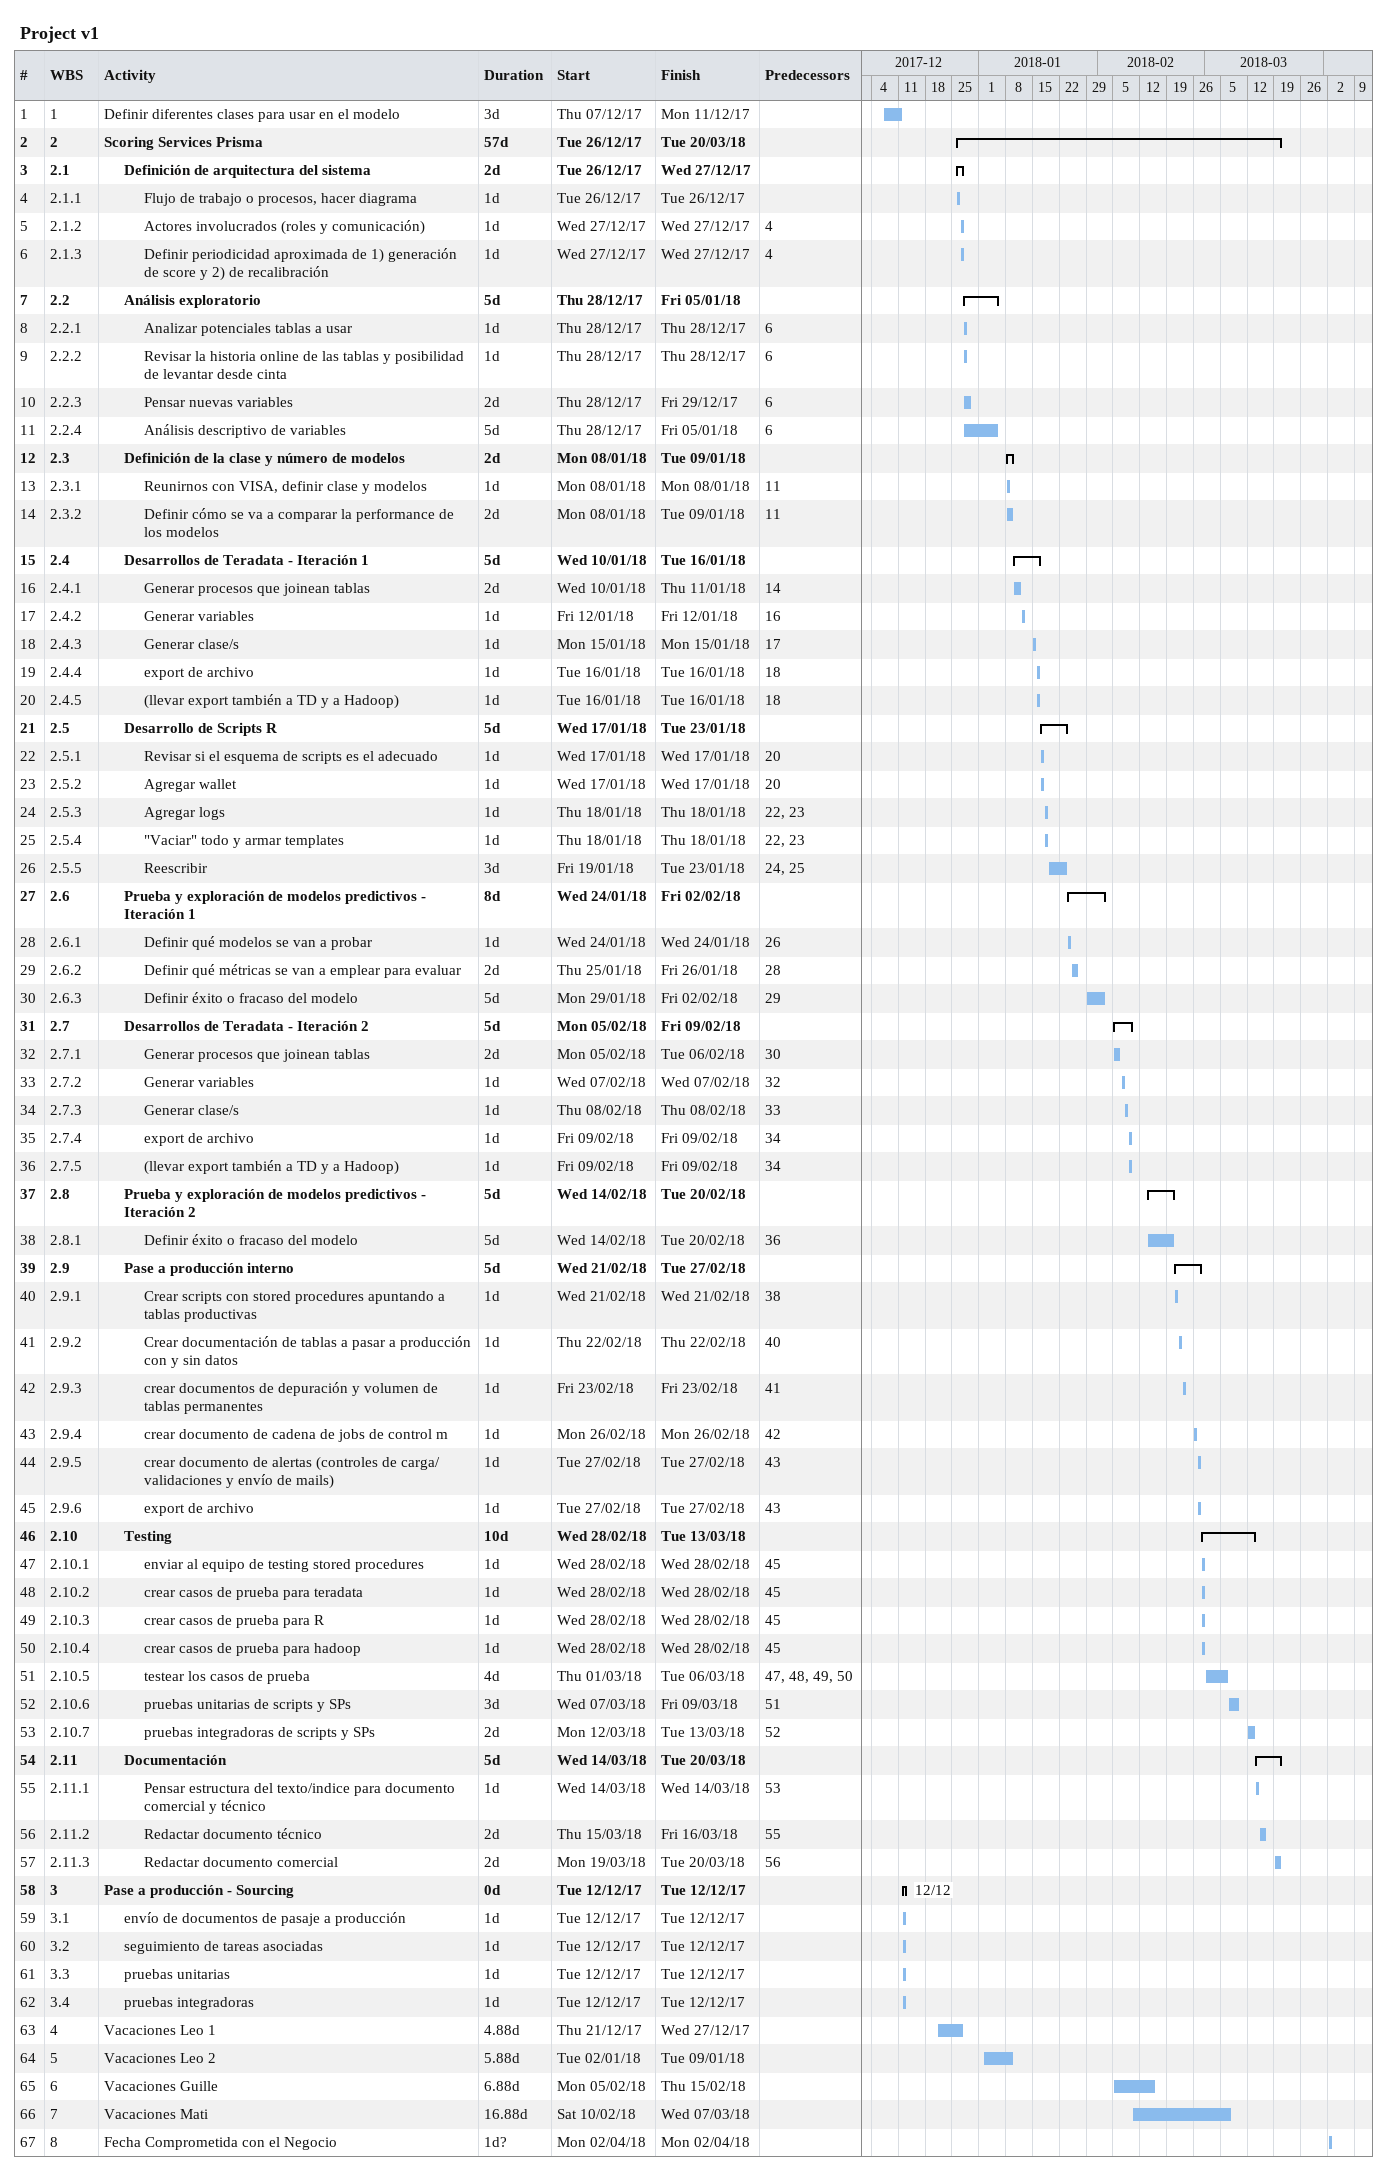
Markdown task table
Project v1

| ID | WBS | Task | Duration | Start | Finish | Predecessors |
|---|---|---|---|---|---|---|
| 1 | 1 | Definir diferentes clases para usar en el modelo | 3d | 2017-12-07 | 2017-12-11 |  |
| 2 | 2 | **Scoring Services Prisma** | 57d | 2017-12-26 | 2018-03-20 |  |
| 3 | 2.1 | **Definición de arquitectura del sistema** | 2d | 2017-12-26 | 2017-12-27 |  |
| 4 | 2.1.1 | Flujo de trabajo o procesos, hacer diagrama | 1d | 2017-12-26 | 2017-12-26 |  |
| 5 | 2.1.2 | Actores involucrados (roles y comunicación) | 1d | 2017-12-27 | 2017-12-27 | 4 |
| 6 | 2.1.3 | Definir periodicidad aproximada de 1) generación de score y 2) de recalibración | 1d | 2017-12-27 | 2017-12-27 | 4 |
| 7 | 2.2 | **Análisis exploratorio** | 5d | 2017-12-28 | 2018-01-05 |  |
| 8 | 2.2.1 | Analizar potenciales tablas a usar | 1d | 2017-12-28 | 2017-12-28 | 6 |
| 9 | 2.2.2 | Revisar la historia online de las tablas y posibilidad de levantar desde cinta | 1d | 2017-12-28 | 2017-12-28 | 6 |
| 10 | 2.2.3 | Pensar nuevas variables | 2d | 2017-12-28 | 2017-12-29 | 6 |
| 11 | 2.2.4 | Análisis descriptivo de variables | 5d | 2017-12-28 | 2018-01-05 | 6 |
| 12 | 2.3 | **Definición de la clase y número de modelos** | 2d | 2018-01-08 | 2018-01-09 |  |
| 13 | 2.3.1 | Reunirnos con VISA, definir clase y modelos | 1d | 2018-01-08 | 2018-01-08 | 11 |
| 14 | 2.3.2 | Definir cómo se va a comparar la performance de los modelos | 2d | 2018-01-08 | 2018-01-09 | 11 |
| 15 | 2.4 | **Desarrollos de Teradata - Iteración 1** | 5d | 2018-01-10 | 2018-01-16 |  |
| 16 | 2.4.1 | Generar procesos que joinean tablas | 2d | 2018-01-10 | 2018-01-11 | 14 |
| 17 | 2.4.2 | Generar variables | 1d | 2018-01-12 | 2018-01-12 | 16 |
| 18 | 2.4.3 | Generar clase/s | 1d | 2018-01-15 | 2018-01-15 | 17 |
| 19 | 2.4.4 | export de archivo | 1d | 2018-01-16 | 2018-01-16 | 18 |
| 20 | 2.4.5 | (llevar export también a TD y a Hadoop) | 1d | 2018-01-16 | 2018-01-16 | 18 |
| 21 | 2.5 | **Desarrollo de Scripts R** | 5d | 2018-01-17 | 2018-01-23 |  |
| 22 | 2.5.1 | Revisar si el esquema de scripts es el adecuado | 1d | 2018-01-17 | 2018-01-17 | 20 |
| 23 | 2.5.2 | Agregar wallet | 1d | 2018-01-17 | 2018-01-17 | 20 |
| 24 | 2.5.3 | Agregar logs | 1d | 2018-01-18 | 2018-01-18 | 22, 23 |
| 25 | 2.5.4 | "Vaciar" todo y armar templates | 1d | 2018-01-18 | 2018-01-18 | 22, 23 |
| 26 | 2.5.5 | Reescribir | 3d | 2018-01-19 | 2018-01-23 | 24, 25 |
| 27 | 2.6 | **Prueba y exploración de modelos predictivos - Iteración 1** | 8d | 2018-01-24 | 2018-02-02 |  |
| 28 | 2.6.1 | Definir qué modelos se van a probar | 1d | 2018-01-24 | 2018-01-24 | 26 |
| 29 | 2.6.2 | Definir qué métricas se van a emplear para evaluar | 2d | 2018-01-25 | 2018-01-26 | 28 |
| 30 | 2.6.3 | Definir éxito o fracaso del modelo | 5d | 2018-01-29 | 2018-02-02 | 29 |
| 31 | 2.7 | **Desarrollos de Teradata - Iteración 2** | 5d | 2018-02-05 | 2018-02-09 |  |
| 32 | 2.7.1 | Generar procesos que joinean tablas | 2d | 2018-02-05 | 2018-02-06 | 30 |
| 33 | 2.7.2 | Generar variables | 1d | 2018-02-07 | 2018-02-07 | 32 |
| 34 | 2.7.3 | Generar clase/s | 1d | 2018-02-08 | 2018-02-08 | 33 |
| 35 | 2.7.4 | export de archivo | 1d | 2018-02-09 | 2018-02-09 | 34 |
| 36 | 2.7.5 | (llevar export también a TD y a Hadoop) | 1d | 2018-02-09 | 2018-02-09 | 34 |
| 37 | 2.8 | **Prueba y exploración de modelos predictivos - Iteración 2** | 5d | 2018-02-14 | 2018-02-20 |  |
| 38 | 2.8.1 | Definir éxito o fracaso del modelo | 5d | 2018-02-14 | 2018-02-20 | 36 |
| 39 | 2.9 | **Pase a producción interno** | 5d | 2018-02-21 | 2018-02-27 |  |
| 40 | 2.9.1 | Crear scripts con stored procedures apuntando a tablas productivas | 1d | 2018-02-21 | 2018-02-21 | 38 |
| 41 | 2.9.2 | Crear documentación de tablas a pasar a producción con y sin datos | 1d | 2018-02-22 | 2018-02-22 | 40 |
| 42 | 2.9.3 | crear documentos de depuración y volumen de tablas permanentes | 1d | 2018-02-23 | 2018-02-23 | 41 |
| 43 | 2.9.4 | crear documento de cadena de jobs de control m | 1d | 2018-02-26 | 2018-02-26 | 42 |
| 44 | 2.9.5 | crear documento de alertas (controles de carga/ validaciones y envío de mails) | 1d | 2018-02-27 | 2018-02-27 | 43 |
| 45 | 2.9.6 | export de archivo | 1d | 2018-02-27 | 2018-02-27 | 43 |
| 46 | 2.10 | **Testing** | 10d | 2018-02-28 | 2018-03-13 |  |
| 47 | 2.10.1 | enviar al equipo de testing stored procedures | 1d | 2018-02-28 | 2018-02-28 | 45 |
| 48 | 2.10.2 | crear casos de prueba para teradata | 1d | 2018-02-28 | 2018-02-28 | 45 |
| 49 | 2.10.3 | crear casos de prueba para R | 1d | 2018-02-28 | 2018-02-28 | 45 |
| 50 | 2.10.4 | crear casos de prueba para hadoop | 1d | 2018-02-28 | 2018-02-28 | 45 |
| 51 | 2.10.5 | testear los casos de prueba | 4d | 2018-03-01 | 2018-03-06 | 47, 48, 49, 50 |
| 52 | 2.10.6 | pruebas unitarias de scripts y SPs | 3d | 2018-03-07 | 2018-03-09 | 51 |
| 53 | 2.10.7 | pruebas integradoras de scripts y SPs | 2d | 2018-03-12 | 2018-03-13 | 52 |
| 54 | 2.11 | **Documentación** | 5d | 2018-03-14 | 2018-03-20 |  |
| 55 | 2.11.1 | Pensar estructura del texto/indice para documento comercial y técnico | 1d | 2018-03-14 | 2018-03-14 | 53 |
| 56 | 2.11.2 | Redactar documento técnico | 2d | 2018-03-15 | 2018-03-16 | 55 |
| 57 | 2.11.3 | Redactar documento comercial | 2d | 2018-03-19 | 2018-03-20 | 56 |
| 58 | 3 | **Pase a producción - Sourcing** | 0d | 2017-12-12 | 2017-12-12 |  |
| 59 | 3.1 | envío de documentos de pasaje a producción | 1d | 2017-12-12 | 2017-12-12 |  |
| 60 | 3.2 | seguimiento de tareas asociadas | 1d | 2017-12-12 | 2017-12-12 |  |
| 61 | 3.3 | pruebas unitarias | 1d | 2017-12-12 | 2017-12-12 |  |
| 62 | 3.4 | pruebas integradoras | 1d | 2017-12-12 | 2017-12-12 |  |
| 63 | 4 | Vacaciones Leo 1 | 4.88d | 2017-12-21 | 2017-12-27 |  |
| 64 | 5 | Vacaciones Leo 2 | 5.88d | 2018-01-02 | 2018-01-09 |  |
| 65 | 6 | Vacaciones Guille | 6.88d | 2018-02-05 | 2018-02-15 |  |
| 66 | 7 | Vacaciones Mati | 16.88d | 2018-02-10 | 2018-03-07 |  |
| 67 | 8 | Fecha Comprometida con el Negocio | 1d? | 2018-04-02 | 2018-04-02 |  |
